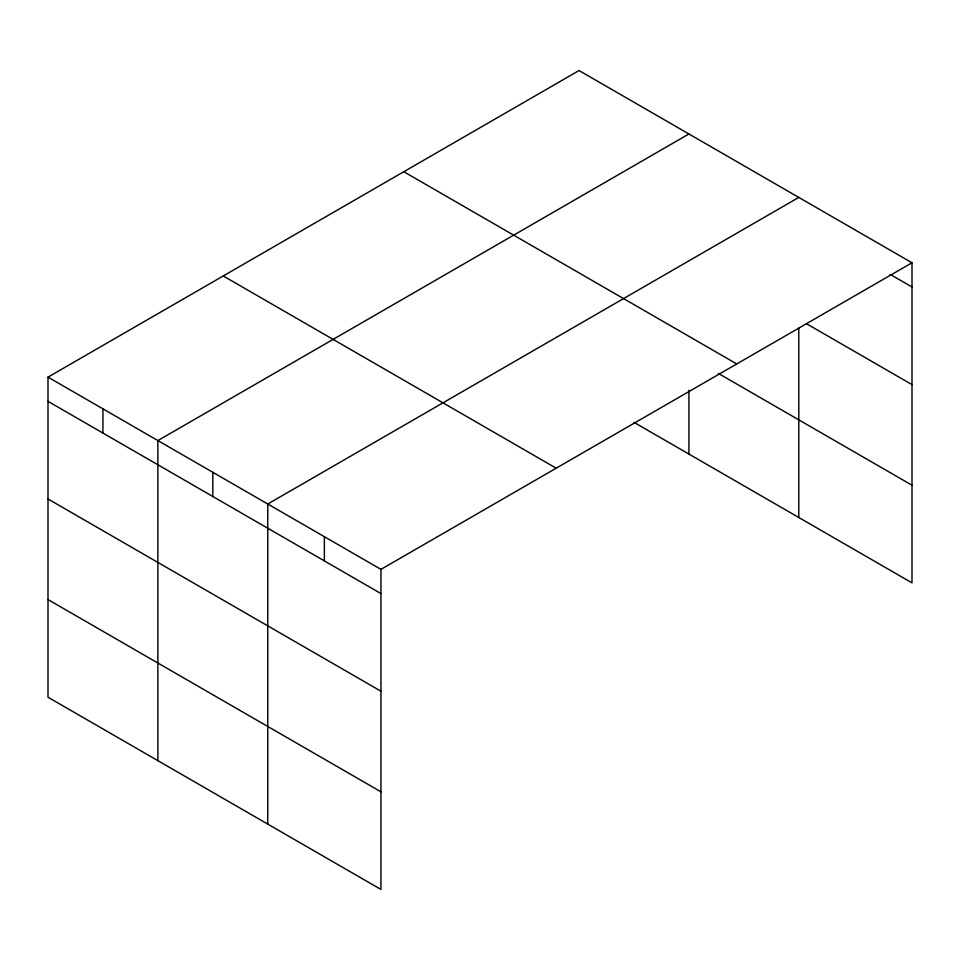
<?xml version="1.0" encoding="UTF-8"?>
<svg xmlns="http://www.w3.org/2000/svg" width="960" height="960" viewBox="0 0 960 960"><rect width="100%" height="100%" fill="white"/><g stroke="black" fill="none" stroke-linecap="round" stroke-linejoin="round"><path stroke-width="1.44" d="M912 262.776L579.048 70.548L48 377.136L48 697.224L380.952 889.452L380.952 569.364L912 262.776L912 582.864L633.984 422.352M688.92 133.98L157.872 440.568L157.872 760.668M798.792 197.412L267.756 504.012L267.756 824.1M890.136 274.356L912 286.98M806.508 323.712L912 384.624M403.8 171.72L736.752 363.948M718.308 373.392L912 485.22M223.248 275.964L556.2 468.192M48 377.136L380.952 569.364M48 401.34L380.952 593.568M48 498.984L380.952 691.212M48 599.58L380.952 791.82M798.792 328.14L798.792 517.5M688.92 390.456L688.92 454.068M324.36 536.688L324.36 560.892M212.808 472.296L212.808 496.5M102.936 408.852L102.936 433.056"/></g></svg>
